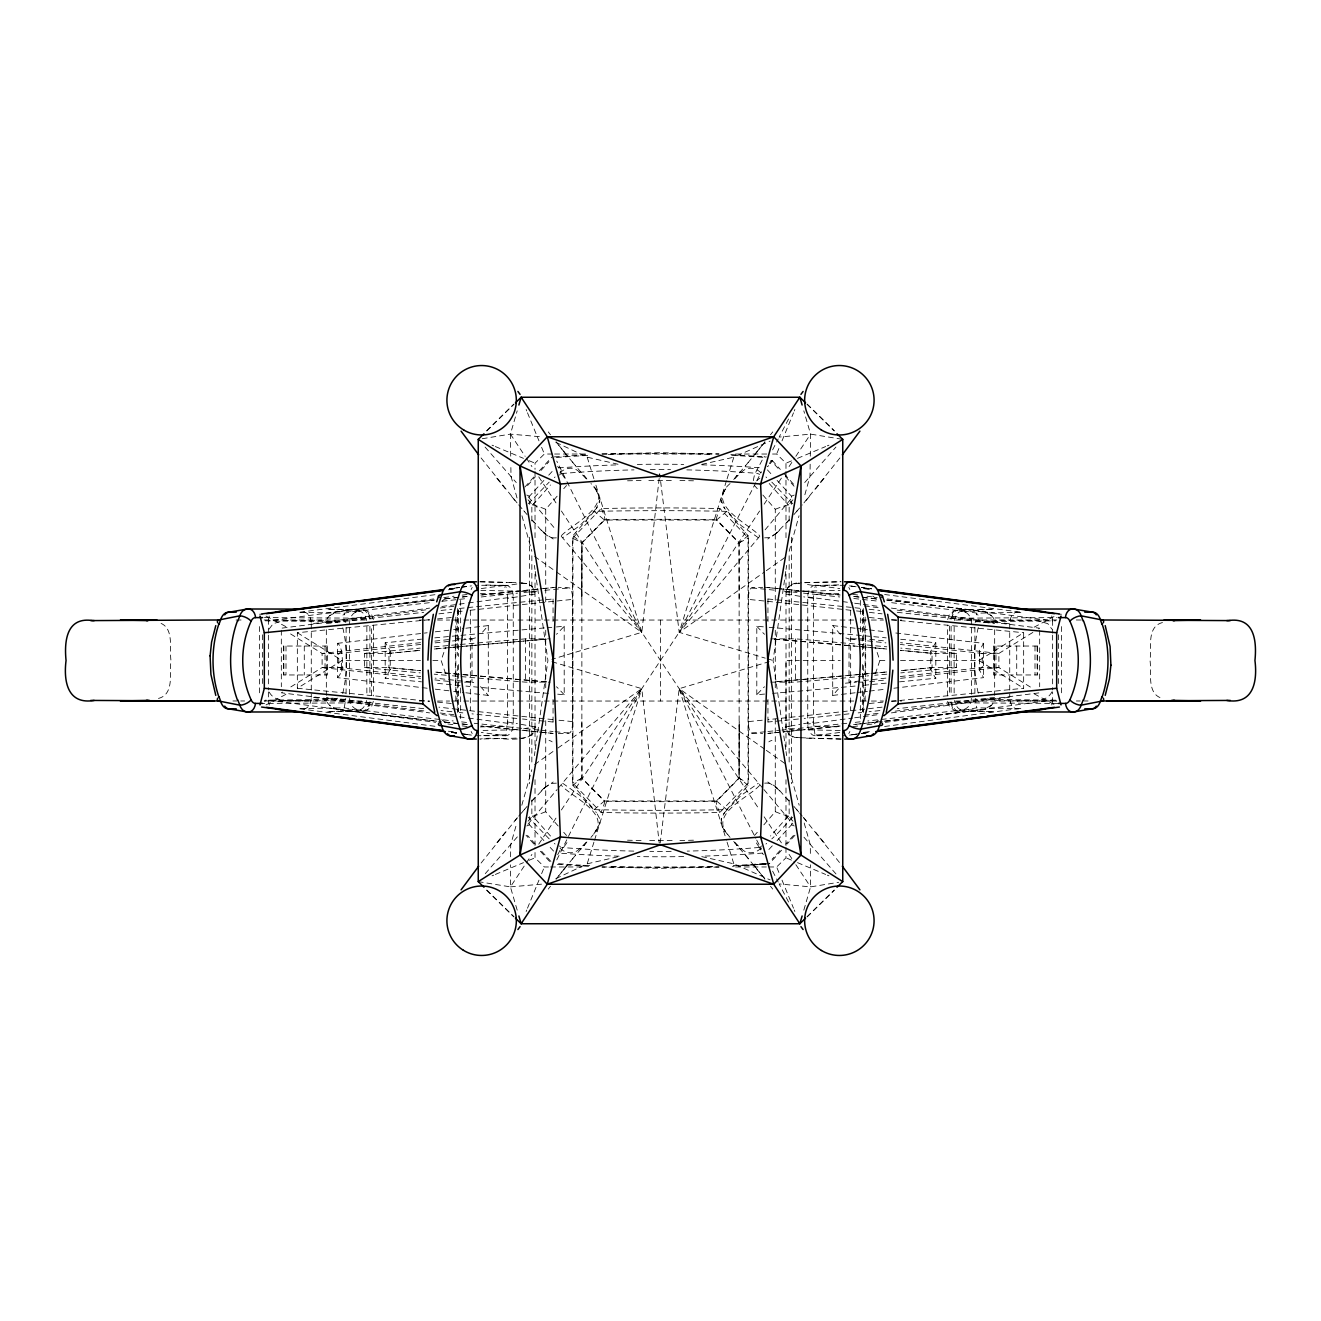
<?xml version="1.0" encoding="UTF-8"?>
<svg xmlns="http://www.w3.org/2000/svg" width="1321" height="1321" viewBox="0 0 1321 1321"><rect width="100%" height="100%" fill="white"/><g stroke="black" fill="none" stroke-linecap="round" stroke-linejoin="round"><path stroke-width="0.75" stroke-dasharray="5 3.75" d="M346.102 693.822L346.102 627.178M371.432 694.978L371.432 626.022M373.447 625.097L373.447 695.903M553.053 699.47L553.053 722.026A11.757 3.6 -90 0 0 553.169 724.899M553.053 621.53L553.053 598.974A11.757 3.583 90 0 1 553.169 596.101M785.978 847.537L785.978 857.808L776.649 866.972L768.426 866.972M785.978 845.473L785.995 779.704M785.995 746.827L785.995 660.5L799.337 660.5M947.553 695.903L947.553 625.097M949.568 626.022L949.568 694.978M974.898 627.178L974.898 693.822M390.24 651.649L390.24 669.4L388.952 667.633L388.952 653.367L390.19 651.055L386.062 643.789A21.301 8.141 37.6 0 0 385.204 642.782L393.873 641.89A492.238 19.155 -4.3 0 1 421.531 639.149M899.469 681.851A492.238 19.155 -4.3 0 0 927.127 679.11L935.813 678.218A21.301 8.124 37.6 0 1 934.954 677.211L930.76 669.351L930.81 651.055L934.938 643.789A21.301 8.141 -37.6 0 1 935.796 642.782L927.127 641.89A492.238 19.155 4.3 0 0 899.469 639.149M427.145 688.224L337.466 677.656L337.466 643.344C346.234 647.554 340.323 691.312 341.495 660.5M893.855 688.224L983.534 677.656L979.472 669.978L979.522 650.378L983.534 643.344L893.855 632.776M517.188 910.152L510.418 886.886L510.567 864.826M510.616 856.801L510.699 844.763L516.808 823.033M814.892 734.179L813.934 726.154L840.684 726.946M979.472 669.978L981.668 667.6L998.891 667.567L1032.873 688.588M810.169 464.199L810.004 476.237L803.977 497.967M810.285 456.174L810.582 434.114L803.812 410.848M930.76 669.351L932.048 667.633L932.048 653.367L930.76 651.715M341.528 651.022L339.332 653.4L322.109 653.433L288.127 632.412M344.368 707.329L345.64 699.222L265.191 700.196M976.632 613.704L976.566 614.694M390.24 669.351L386.062 677.211A21.301 8.124 -37.6 0 1 385.171 678.218L393.873 679.11A492.238 19.155 4.3 0 0 421.531 681.851M799.948 596.283L786.028 594.054A13.16 8.52 -90 0 1 786.16 592.254C786.606 584.807 795.176 582.247 801.5 582.908M458.222 711.639L455.332 682.148L455.332 638.852L458.222 609.361M862.778 711.639L865.668 682.148L865.668 638.852L862.778 609.361M660.186 843.128L679.209 688.67L769.152 661.672M597.34 507.165L596.283 508.618L600.064 499.52L596.332 490.339M723.66 813.835L724.717 812.382L721.497 818.227L721.117 823.412L723.396 828.828L730.051 837.415M534.378 755.612L534.955 751.566M535.253 749.535L547.934 660.5L535.253 571.465M785.747 749.535L773.066 660.5L785.747 571.465M786.045 569.434L786.622 565.388M373.315 701.368L371.581 706.504L366.28 710.748L326.848 711.788L362.449 711.144A8.553 6.225 -90 0 0 369.682 702.772A2.807 1.816 90 0 0 370.953 701.831M947.685 619.632L949.419 614.496L954.72 610.252L994.003 609.212L979.819 609.46M599.503 502.773L599.866 500.841M721.497 818.227L721.134 820.159M975.179 622.488A11.278 7.348 90 0 1 975.344 621.762L975.393 621.663M789.165 551.319L799.04 515.751M521.812 805.249L531.835 769.681M510.715 456.174L510.418 434.114L517.188 410.848M803.812 910.152L810.582 886.886L810.434 864.826M555.91 878.63L587.185 863.818L593.922 842.171M594.549 840.206L641.791 688.67L759.608 511.012M726.451 480.794L679.209 632.33L765.239 658.155M727.078 478.829L733.816 457.182L770.093 441.098M445.606 673.71L441.131 660.5L445.606 647.29M875.394 673.71L879.869 660.5L875.394 647.29M526.138 911.507L526.749 910.037M527.492 908.204L538.985 880.116M541.61 873.693L544.004 867.847M776.996 453.153L779.39 447.307M782.015 440.884L793.508 412.796M794.251 410.963L794.862 409.493M269.071 629.126L273.216 623.628L283.652 620.688L322.241 620.226L337.73 622.703M1051.945 691.841C1045.687 704.341 1028.58 699.552 1017.269 700.956M342.684 693.442C347.869 672.323 347.885 648.578 342.717 627.458M978.283 627.458C973.115 648.578 973.131 672.323 978.316 693.442M556.768 859.921L641.791 688.67L551.848 661.672M755.794 482.71L679.209 632.33L659.691 473.793L641.791 632.33L551.848 659.328M756.735 480.877L761.408 471.762M772.62 449.867L778.218 438.902M788.571 418.988L779.159 437.086L810.582 434.114L842.748 439.381M557.677 854.72L561.293 847.9L559.477 845.919M767.914 466.511L768.442 465.52M769.483 463.555L771.051 460.6L780.001 470.474M519.417 737.911C530.926 740.916 546.382 722.141 521.349 729.489M528.301 503.714L549.189 482.115M533.37 732.973C520.094 744.549 496.845 735.747 480.299 739.083M792.699 817.286L777.111 833.947M730.051 483.585C705.431 504.457 747.587 523.066 759.525 535.55M725.13 489.612L724.04 491.263L725.658 488.935A125.644 85.469 49.7 0 1 727.343 486.805M595.87 831.388C607.412 811.342 571.993 797.29 561.475 785.45M478.252 881.619L510.418 886.886L525.147 864.677M526.27 862.96L531.934 854.423M538.737 844.169L556.851 816.824M561.392 809.988L641.791 688.67L659.229 843.128M764.149 504.176L782.263 476.831M789.066 466.577L794.73 458.04M795.853 456.323L810.582 434.114M465.867 628.218L488.291 625.576L480.547 634.394M855.133 692.782L832.709 695.424L840.453 686.606M724.469 490.553L720.936 499.52L724.717 508.618L723.66 507.165M595.738 831.503L596.96 829.737L595.342 832.065A125.644 85.469 49.7 0 1 593.657 834.195L590.949 837.415M596.398 508.453L580.051 525.444L562.663 537.746M724.602 812.547L740.949 795.556L758.337 783.254M481.092 863.042L517.452 817.616M839.908 457.958L803.548 503.384M770.523 434.741L772.719 431.917M548.281 889.083L550.477 886.259M757.66 450.989L754.489 455.002L764.958 441.841L745.44 465.933M563.34 870.011L566.511 865.998L556.042 879.159L575.56 855.067M505.547 831.9L496.746 842.864M815.453 489.1L824.254 478.136M787.514 588.126L792.369 584.097L803.234 582.759M593.674 834.212L599.883 823.412L599.503 818.227L596.283 812.382L597.34 813.835M528.053 821.2L531.851 816.593L531.851 798.099M792.947 499.8L789.149 504.407L789.149 522.901M806.091 500.428L809.278 496.58M759.806 536.144L679.209 632.33L764.611 571.877M765.09 529.837L792.831 496.729M804.72 482.545L835.929 447.059M517.32 836.887L485.022 873.941M527.905 824.271L557.049 789.578M558.37 788.01L641.791 688.67L556.389 749.123M531.785 801.187L545.54 786.903L543.08 789.116M789.215 519.814L775.46 534.097L778.399 531.422M733.733 479.54L748.71 461.921M572.29 859.079L587.267 841.46M734.872 478.202L737.135 475.543L734.608 478.417M586.128 842.798L583.865 845.457L586.392 842.583M518.724 816.13L527.096 806.388M514.909 820.572L517.337 817.732M522.224 812.052L524.652 809.212M796.348 511.788L802.276 504.87M337.549 677.557C340.768 674.932 343.642 666.791 338.754 667.567L322.109 667.567L288.127 688.588M793.904 514.612L797.19 510.798M545.722 601.897L545.722 509.262L558.172 494.995M775.278 719.103L775.278 811.738L762.828 826.005M594.169 511.359L572.951 535.649L572.951 785.351L594.169 809.641A545.177 92.833 0 0 0 726.831 809.641L748.049 785.351L748.049 535.649L726.831 511.359A545.177 92.833 0 0 0 594.169 511.359L604.258 519.863L581.653 542.914L572.951 535.649M532.71 504.903L550.494 484.989M563.737 488.687L566.527 485.517M757.263 832.313L754.473 835.483M788.29 816.097L770.506 836.011M524.899 487.036L533.816 477.03M527.508 485.583L535.253 476.881M531.967 800.906L534.411 798.181M786.589 522.819L789.033 520.094M793.492 835.417L785.747 844.119M794.978 835.219L787.184 843.97M556.438 626.93L564.199 626.27L559.014 631.801A14.234 2.229 -47.1 0 1 556.455 634.278M764.562 694.07L756.801 694.73L762.085 689.083A14.234 2.213 -46.9 0 1 764.529 686.771M539.43 470.788L551.864 457.066M541.098 470.375L548.942 461.706M779.902 850.625L772.058 859.294M781.57 850.212L769.136 863.934M559.477 475.081L561.293 473.1L557.677 466.28M761.523 845.919L759.707 847.9L763.323 854.72M543.889 480.415L529.506 496.201L529.506 504.407M777.111 840.585L791.494 824.799L791.494 816.593M548.727 475.164L553.565 469.913M772.273 845.836L767.435 851.087M572.538 538.192L601.105 508.552A481.95 83.95 0 0 1 719.895 508.552L748.462 538.192L748.462 782.808L719.895 812.448A481.95 83.95 0 0 1 601.105 812.448L572.538 782.808L572.538 538.192L581.801 542.667M734.625 478.681L739.793 473.744A135.138 91.132 54.3 0 1 741.329 472.423C746.745 466.131 755.777 467.403 761.193 472.984M586.375 842.319L581.207 847.256A135.138 91.132 54.3 0 1 579.671 848.577C574.255 854.869 565.223 853.597 559.807 848.016M433.486 600.163A546.333 25.215 -5.1 0 0 340.091 611.111C333.685 609.889 318.295 623.71 332.165 622.62M885.582 721.051A546.333 25.215 -5.1 0 0 980.909 709.889C987.084 711.441 1002.87 696.828 988.835 698.38M779.786 530.051L777.21 532.545M541.214 790.949L542.105 790.057M486.64 430.762L513.803 404.094M486.838 430.96L513.985 404.276M807.015 916.724L834.162 890.04M807.197 916.906L834.36 890.238M542.138 790.024L543.79 788.455M776.979 532.776L767.798 539.001M544.021 788.224L553.202 781.999M774.089 836.771L771.811 838.885M776.5 533.205L770.325 537.531L764.628 537.845M544.5 787.795L550.675 783.469L556.372 783.155M726.831 511.359L716.742 519.863L739.347 542.914L748.049 535.649M594.169 809.641L604.258 801.137L581.653 778.086L572.951 785.351M329.623 615.619L337.829 611.425L358.866 611.111A506.125 23.365 -5.1 0 1 431.703 602.442M991.377 705.381L983.171 709.575M441.808 601.336L448.149 596.068M874.436 723.611L879.192 719.664M559.807 472.984C565.223 467.403 574.255 466.115 579.655 472.423A135.138 91.132 -54.3 0 1 581.223 473.744L586.375 478.681M739.199 542.667L748.462 538.192M581.768 778.366L572.538 782.808M761.193 848.016C755.777 853.597 746.745 854.885 741.345 848.577A135.138 91.132 -54.3 0 1 739.777 847.256L734.625 842.319M766.296 570.689L786.391 556.455M534.609 764.545L554.704 750.311M429.424 619.714L297.341 632.726L297.341 688.274L342.073 660.5L420.491 660.5M900.509 660.5L978.927 660.5L1023.659 632.726L1023.659 688.274L891.576 701.286M282.463 692.088L281.323 692.798L425.973 711.177M1032.873 632.412L998.891 653.433L982.246 653.433C977.59 654.11 980.232 643.921 979.505 660.616M1038.537 628.912L1039.677 628.202L895.027 609.823M561.475 535.55C573.413 523.066 615.569 504.457 590.949 483.585M759.525 785.45C749.106 797.29 712.382 811.986 725.658 832.065A125.644 85.469 -49.7 0 0 727.343 834.195M266 704.935L286.888 693.822M1034.112 627.178L1055 616.065M475.494 637.845L472.059 638.852L471.977 682.148L475.61 683.205M845.39 683.205L856.421 682.148M786.854 462.829L791.906 460.699M797.521 458.354L825.658 446.548M827.342 445.838L828.944 445.177M492.056 875.823L493.658 875.163M495.342 874.452L523.479 862.646M529.094 860.301L534.146 858.171M158.487 698.429C174.702 694.268 169.22 672.472 170.97 660.483C169.22 648.495 174.752 626.699 158.537 622.538M1162.463 622.538C1146.248 626.699 1151.78 648.495 1150.03 660.483C1151.78 672.472 1146.298 694.268 1162.513 698.429M337.697 698.198L330.531 700.064L319.5 700.79L264.183 700.972L365.339 701.038M983.27 622.703L998.759 620.226L1037.348 620.688L1047.784 623.628L1051.929 629.126M556.372 537.845C545.177 539.15 539.018 526.253 531.785 519.814M764.628 783.155C775.823 781.85 781.982 794.747 789.215 801.187M587.185 863.818L618.525 856.635M701.765 464.365L733.816 457.182M790.107 726.137L799.948 724.321M803.63 723.677L813.439 721.976L813.439 598.347A11.79 7.695 90 0 1 813.835 594.417L840.602 593.525M482.281 438.721L510.418 434.114L542.848 436.954M788.571 902.012L779.159 883.914L810.582 886.886L838.719 882.279M521.052 596.283L534.972 594.054A13.16 8.52 90 0 0 534.84 592.254L532.115 586.392L533.486 588.126M516.891 583.998L506.257 585.649L482.347 584.873M521.778 583.238L527.426 583.651L532.016 586.293L526.666 583.453L517.766 582.759M517.37 596.861L507.561 598.347L507.561 721.976A11.839 7.645 -89.9 0 1 507.066 726.005M861.259 733.452L869.383 732.313M849.535 735.12L859.575 733.7M861.589 733.419L869.631 732.296M459.411 587.465L449.355 588.819L459.642 587.465M461.409 587.201L471.465 585.864M461.69 587.185L469.847 586.111M299.801 612.168L436.392 594.516M481.273 588.555L505.745 585.286L475.973 585.286M268.361 633.106L268.361 620.92L433.618 598.941M443.806 597.571L454.011 596.217M462.168 595.127L468.295 594.318M303.78 612.118A11.625 7.546 90 0 1 311.261 623.842L429.606 608.106M441.858 606.471L466.33 603.218M468.377 602.937L513.258 596.96L513.258 724.04A11.625 7.546 -90 0 1 505.745 735.747M815.255 585.253A11.625 7.546 -90 0 0 807.758 596.96L807.742 724.04L852.623 718.063M854.67 717.782L879.142 714.529M891.394 712.894L1009.723 697.158A11.625 7.546 -90 0 0 1017.22 708.882L1021.199 708.832M852.706 726.682L858.832 725.873M866.989 724.783L873.098 723.958M885.351 722.339L1052.639 700.08L1052.639 691.956M839.727 732.445L815.255 735.714L845.027 735.714M884.608 726.484L1017.22 708.832M861.275 733.551L869.515 732.445M449.47 589.249L457.644 588.175M448.38 589.793L456.554 588.72M864.446 732.28L872.62 731.207M863.356 732.825L869.482 732.016M425.973 609.823L281.323 628.202L282.463 628.912M440.24 608.007L456.538 605.926M864.462 715.074L880.76 712.993M895.027 711.177L1039.677 692.798L1038.537 692.088M344.764 610.533L434.725 600.015M337.466 643.344L427.145 632.776M435.303 631.818L451.6 629.902M453.648 629.655L463.836 628.466M857.164 692.534L867.352 691.345M869.4 691.098L885.697 689.182M884.277 721.2L980.925 709.889L962.134 709.889L926.285 714.248A509.691 23.53 -5.1 0 1 867.765 720.969M444.83 598.908L467.386 596.448M882.263 721.431L853.614 724.552M420.491 642.667L322.109 653.433L322.109 667.567L420.491 678.334M434.84 641.098L451.237 639.298M420.739 644.45L338.754 653.433L338.754 667.567L420.739 676.55M435.088 642.881L471.977 638.852L464.579 638.852M885.912 678.119L849.023 682.148L849.023 638.852L845.506 637.845M900.262 676.55L982.246 667.567L982.246 653.433L900.262 644.45M869.763 681.702L886.16 679.902M900.509 678.334L998.891 667.567L998.891 653.433L900.509 642.667M481.95 594.896L520.854 590.834M839.05 726.104L803.895 729.786M522.72 590.652L541.544 588.737M802.012 729.968L783.221 731.884M767.914 731.487L779.935 730.282M543.443 588.555L556.719 587.218M437.548 618.905L451.782 617.501M388.655 653.416L420.623 650.312A503.714 19.155 -4.2 0 0 388.424 653.433L364.398 653.433L364.398 667.567A556.917 21.186 4.2 0 0 420.21 672.884M932.345 667.584L900.377 670.688A503.714 19.155 -4.2 0 0 932.576 667.567L956.602 667.567L956.602 653.433A556.917 21.186 4.2 0 0 900.79 648.116M869.218 703.499L883.452 702.095M762.234 720.209A494.087 23.349 -5.3 0 1 748.33 721.613A11.559 3.534 90 0 0 751.814 733.138L765.899 731.702M768.079 733.403L779.456 732.263M434.279 649.024L446.102 647.917M886.721 671.976L862.828 674.172M450.131 647.554L462.201 646.464M860.813 674.354L774.684 681.834M466.214 646.085L546.316 639.166M510.418 886.886L542.848 884.046M786.111 592.237L799.651 591.362M554.341 456.884L588.572 454.655M766.312 864.033L741.675 865.767L769.268 863.653L732.428 866.345M850.889 610.285A494.087 23.349 5.3 0 0 748.33 599.387A11.559 3.534 -90 0 1 751.814 587.862L762.729 587.317M558.271 733.683L569.186 733.089A11.559 3.534 -90 0 0 572.654 721.613L572.654 599.387A11.559 3.534 90 0 0 569.186 587.862L558.271 587.317M602.112 453.978L660.5 452.69L718.855 453.978M718.888 867.022L660.5 868.31L602.112 867.022M804.704 582.743L811.21 582.462M516.197 738.076L509.691 738.356M506.141 734.806L482.165 735.582M803.151 591.197L840.123 590.371M804.968 582.66L840.684 581.768M514.298 729.803L480.827 730.48M814.479 582.346L841.147 581.801M506.422 738.472L479.705 739.017M975.36 621.778L1055.809 620.804M480.316 726.946L507.099 726.038L506.108 734.245M838.653 584.873L814.743 585.649L804.109 583.998M972.702 609.575L958.551 609.856A8.553 6.225 -90 0 0 951.318 618.228A2.807 1.816 90 0 0 950.047 619.169M951.368 618.228L1056.552 617.584M369.632 702.772L262.648 703.416M1020.852 612.399L976.615 613.159L958.551 609.856A11.328 6.572 -82.8 0 0 951.434 619.07M300.148 708.601L344.385 707.841L362.449 711.144A11.328 6.572 -82.8 0 0 369.566 701.93M552.574 454.028L544.351 454.028L535.022 463.192L535.022 469.351M554.622 454.028L585.467 454.028M601.914 454.028L719.086 454.028M735.533 454.028L770.49 454.028M772.537 454.028L776.649 454.028L785.978 463.192L785.978 469.351M845.027 585.286L815.255 585.286L839.727 588.555M884.608 594.516L1021.199 612.168M259.51 614.215L262.516 614.215M1058.484 614.215L1061.49 614.215M264.448 617.584L369.632 618.228A2.807 1.816 -90 0 1 370.953 619.169M236.063 620.028L244.682 619.978M264.217 619.978L365.372 620.044M419.401 620.044L429.474 620.044M437.548 620.044L449.635 620.044M451.65 620.044L459.708 620.044M463.737 620.044L515.983 620.044M517.964 620.044L803.036 620.044M805.017 620.044L857.263 620.044M861.292 620.044L869.35 620.044M871.365 620.044L883.452 620.044M891.526 620.044L901.599 620.044M955.628 620.044L1056.783 619.978M1076.318 619.978L1084.937 620.028M988.835 622.62C1002.804 624.04 987.249 609.724 980.925 611.111A546.333 25.215 5.1 0 0 887.514 600.163M455.332 638.852L462.73 638.852M434.18 646.828A556.917 21.186 -4.2 0 1 525.609 638.852L550.064 638.852M770.936 638.852L795.391 638.852A556.917 21.186 4.2 0 1 886.82 646.828M856.421 638.852L848.941 638.852L885.912 642.881M858.27 638.852L865.668 638.852M956.602 653.433L932.593 653.433A503.714 19.155 4.2 0 0 900.41 650.312L932.345 653.416M432.875 660.5L441.131 660.5M803.168 660.5L840.272 660.5M879.869 660.5L888.125 660.5M364.398 667.567L388.407 667.567A503.714 19.155 4.2 0 0 420.59 670.688L388.655 667.584M455.332 682.148L462.73 682.148M464.579 682.148L472.142 682.148L435.088 678.119M452.393 675.807A556.917 21.186 4.2 0 0 525.609 682.148L550.064 682.148M770.936 682.148L795.391 682.148A556.917 21.186 -4.2 0 0 868.607 675.807M858.27 682.148L865.668 682.148M332.165 698.38C318.229 696.943 333.718 711.243 340.075 709.889A546.333 25.215 5.1 0 0 435.418 721.051M232.942 700.972L236.822 700.972M240.736 700.972L244.633 700.972M419.384 701.038L429.457 701.038M437.515 701.038L449.619 701.038M451.633 701.038L459.691 701.038M463.721 701.038L515.966 701.038M517.964 701.038L803.036 701.038M805.034 701.038L857.279 701.038M861.309 701.038L869.367 701.038M871.381 701.038L883.485 701.038M891.543 701.038L901.616 701.038M955.661 701.038L1056.783 701.022L998.792 700.691L983.303 698.198M1076.367 700.972L1080.264 700.972M1084.178 700.972L1088.058 700.972M1058.352 703.416L951.368 702.772A2.807 1.816 -90 0 1 950.047 701.831M299.801 708.832L436.392 726.484M475.973 735.714L505.745 735.714L481.273 732.445M548.463 866.972L544.351 866.972L535.022 857.808L535.022 847.537M550.51 866.972L585.467 866.972M601.914 866.972L719.086 866.972M735.533 866.972L766.378 866.972M306.208 700.956C294.154 699.387 275.99 704.886 269.055 691.841M265.191 620.804L345.64 621.778A11.278 7.348 -90 0 1 345.821 622.488M1055.809 700.196L975.36 699.222L976.632 707.329M480.316 581.768L516.032 582.66M480.877 590.371L517.849 591.197M840.173 730.48L806.702 729.803M840.701 739.083L794.928 737.531L788.852 734.476L786.111 728.598L799.651 729.489M300.148 612.399L344.385 613.159L362.449 609.856A8.553 6.225 90 0 1 369.682 618.228M1020.852 708.601L976.615 707.841L958.551 711.144A8.553 6.225 90 0 1 951.318 702.772M479.853 581.801L506.521 582.346M841.295 739.017L814.578 738.472M480.398 593.525L507.132 594.433A11.79 7.695 -90 0 1 507.594 598.347M838.835 735.582L814.859 734.806M811.309 738.356L804.803 738.076M509.79 582.462L516.296 582.743M730.86 454.556L766.362 456.95M588.572 866.345L553.994 864.116M519.5 582.908L522.703 583.089M521.349 591.362L534.889 592.237M751.814 733.089L762.729 733.683M801.583 737.911L792.484 736.837L787.63 732.973M756.801 694.73L756.801 626.27L764.562 626.93M774.684 639.166L854.786 646.085M546.316 681.834L460.187 674.354M564.199 626.27L564.199 694.73L556.438 694.07M858.799 646.464L870.869 647.554M458.172 674.172L434.279 671.976M874.898 647.917L886.721 649.024M869.218 617.501L883.452 618.905M891.576 619.714L1023.659 632.726M297.341 688.274L429.424 701.286M437.548 702.095L451.782 703.499M555.101 731.702L569.186 733.089M764.281 587.218L777.557 588.555M541.065 730.282L553.086 731.487M541.544 732.263L552.921 733.403M779.456 588.737L798.28 590.652M800.146 590.834L839.05 594.896M537.779 731.884L518.988 729.968M517.105 729.786L481.95 726.104M853.614 596.448L876.17 598.908M467.386 724.552L438.737 721.431M869.763 639.298L886.16 641.098M434.84 679.902L451.237 681.702M886.275 600.015L976.236 610.533M436.723 721.2L340.075 709.889L358.866 709.889L394.715 714.248A509.691 23.53 5.1 0 0 453.235 720.969M832.709 695.424L832.709 625.576L855.133 628.218M857.164 628.466L867.352 629.655M869.4 629.902L885.697 631.818M435.303 689.182L451.6 691.098M453.648 691.345L463.836 692.534M465.867 692.782L488.291 695.424L488.291 625.576M864.462 605.926L880.76 608.007M440.24 712.993L456.538 715.074M863.356 588.175L871.53 589.249M864.446 588.72L872.62 589.793M448.38 731.207L456.554 732.28M451.518 732.016L457.644 732.825M849.535 585.864L859.591 587.201M861.589 587.465L871.645 588.819L861.358 587.465M851.153 586.111L859.311 587.185M852.706 594.318L858.832 595.127M866.989 596.217L877.194 597.571M887.382 598.941L1052.639 620.92L1052.639 633.106M807.742 596.96L852.623 602.937M854.67 603.218L879.142 606.471M891.394 608.106L1009.723 623.842A11.625 7.546 -90 0 1 1017.22 612.118M303.78 708.882A11.625 7.546 90 0 0 311.261 697.158L429.606 712.894M441.858 714.529L466.33 717.782M468.377 718.063L513.258 724.04M268.361 691.956L268.361 700.08L435.649 722.339M447.902 723.958L454.011 724.783M462.168 725.873L468.295 726.682M451.485 732.445L459.725 733.551M451.617 732.313L459.741 733.452M451.369 732.296L459.411 733.419M461.425 733.7L471.465 735.12M813.439 598.347L803.63 596.861M798.297 583.089L799.222 583.238M507.561 721.976L517.37 723.677M521.052 724.321L530.893 726.137M701.765 856.635L733.816 863.818L770.093 879.902M555.91 442.37L587.185 457.182L618.525 464.365M337.829 709.575L329.623 705.381M767.187 658.733L773.066 660.5M553.202 539.001L544.5 533.205M767.798 781.999L776.5 787.795M492.056 445.177L493.658 445.838M495.342 446.548L523.479 458.354M529.094 460.699L534.146 462.829M786.854 858.171L791.906 860.301M797.521 862.646L825.658 874.452M827.342 875.163L828.944 875.823M743.079 780.414L739.232 778.366M758.337 537.746L740.949 525.444L724.602 508.453M562.663 783.254L580.051 795.556L596.398 812.547M1034.112 693.822L1055 704.935M266 616.065L286.888 627.178M978.927 660.5L1023.659 688.274M297.341 632.726L342.073 660.5M534.609 556.455L554.704 570.689M556.389 571.877L641.791 632.33L594.549 480.794M764.611 749.123L679.209 688.67L726.451 840.206M766.296 750.311L786.391 764.545M872.851 596.068L879.192 601.336M441.808 719.664L446.564 723.611M748.049 785.351L739.347 778.086L716.742 801.137L726.831 809.641M991.377 615.619L983.171 611.425L962.134 611.111A506.125 23.365 5.1 0 0 889.297 602.442M840.453 634.394L832.709 625.576M480.547 686.606L488.291 695.424M544.021 532.776L545.54 534.097L543.08 531.884M776.979 788.224L775.46 786.903L777.92 789.116M771.811 482.115L792.699 503.714M549.189 838.885L528.301 817.286M543.79 532.545L541.214 530.051M777.21 788.455L779.786 790.949M807.197 404.094L834.36 430.762M807.015 404.276L834.162 430.96M486.838 890.04L513.985 916.724M486.64 890.238L513.803 916.906M767.435 469.913L772.273 475.164M553.565 851.087L548.727 845.836M777.111 480.415L791.494 496.201L791.494 504.407M543.889 840.585L529.506 824.799L529.506 816.593M549.586 861.441L539.43 850.212M772.191 460.418L780.348 469.434M550.907 861.457L541.098 850.625M769.185 483.519L788.29 504.903M550.494 836.011L532.71 816.097M784.41 473.942L795.176 486.012M785.301 476.386L794.07 486.227M756.801 626.27L762.085 631.917A14.234 2.229 47.1 0 0 764.545 634.278M564.199 694.73L558.915 689.083A14.234 2.213 46.9 0 0 556.471 686.771M535.253 844.119L527.508 835.417M533.816 843.97L526.022 835.219M786.589 798.181L789.033 800.906M531.967 520.094L534.411 522.819M754.473 485.534L757.28 488.687M485.071 447.059L516.28 482.545M566.527 835.483L563.737 832.313M583.865 475.543L586.392 478.417M734.608 842.583L737.135 845.457L734.872 842.798M762.861 495.028L775.278 509.262L775.278 601.897M835.978 873.941L803.68 836.887M558.172 826.005L545.722 811.738L545.722 719.103M793.904 806.388L802.276 816.13M523.81 510.798L527.096 514.612M803.548 817.616L839.908 863.042M796.348 809.212L798.776 812.052M803.663 817.732L806.091 820.572M481.092 457.958L517.452 503.384M518.724 504.87L524.652 511.788M572.29 461.921L587.267 479.54M733.733 841.46L748.71 859.079M762.63 788.01L679.209 688.67L755.794 838.29M763.951 789.578L793.095 824.271M528.169 496.729L555.91 529.837M561.194 536.144L641.791 632.33L556.768 461.079M511.722 496.58L514.909 500.428M528.053 499.8L531.851 504.407L531.851 522.901M792.947 821.2L789.149 816.593L789.149 798.099M563.34 450.989L566.511 455.002L556.042 441.841L575.56 465.933M745.44 855.067L764.909 879.109L754.489 865.998L757.66 870.011M824.254 842.864L815.453 831.9M496.746 478.136L505.547 489.1M548.281 431.917L550.477 434.741M770.523 886.259L772.719 889.083M596.134 490.058L595.342 488.935A125.644 85.469 -49.7 0 0 593.657 486.805M595.738 489.497L596.96 491.263L595.87 489.612M725.262 831.503L724.04 829.737L725.13 831.388M510.418 434.114L525.147 456.323M526.27 458.04L531.934 466.577M538.737 476.831L556.851 504.176M561.392 511.012L759.608 809.988M764.149 816.824L782.263 844.169M789.066 854.423L794.73 862.96M795.853 864.677L810.582 886.886M756.735 840.123L761.408 849.238M772.62 871.133L778.218 882.098M776.996 867.847L779.39 873.693M782.015 880.116L793.508 908.204M794.251 910.037L794.862 911.507M526.138 409.493L526.749 410.963M527.492 412.796L538.985 440.884M541.61 447.307L544.004 453.153M727.078 842.171L733.816 863.818M587.185 457.182L593.922 478.829M789.165 769.681L799.188 805.249M804.192 823.033L810.301 844.763L810.384 856.801M517.023 497.967L510.996 476.237L510.831 464.199M521.96 515.751L531.835 551.319M721.134 500.841L721.497 502.773M947.685 701.368L949.419 706.504L954.72 710.748L994.152 711.788L958.551 711.144A11.328 6.572 82.8 0 1 951.434 701.93M373.315 619.632L371.581 614.496L366.28 610.252L326.997 609.212L362.449 609.856A11.328 6.572 82.8 0 1 369.566 619.07M786.045 751.566L786.622 755.612M534.378 565.388L534.955 569.434M344.434 614.694L344.368 613.737M739.133 599.354L738.967 542.931L716.411 520.028L604.589 520.028L582.033 542.931L581.801 599.354L581.867 542.997L581.867 778.003M581.867 721.646L582.033 778.069L604.589 800.972L716.411 800.972L738.967 778.069L739.199 721.646L739.133 778.003L739.133 542.997M1061.49 626.567L1061.49 694.433M1058.484 634.79L1058.484 686.21M1052.639 635.137L1052.639 689.925M1039.677 630.233L1039.677 686.738M1037.117 646.035L1037.117 674.965M1035.004 646.035L1035.004 674.965M1016.724 646.035L1016.724 674.965M1009.723 623.842L1009.723 697.158M995.968 646.035L995.968 674.965M994.663 629.737L994.663 695.358M994.465 646.035L994.465 674.965M983.534 643.344L983.534 677.656M971.381 694.285L971.381 622.62A11.575 10.287 -90 0 0 962.134 611.111A11.575 6.919 -82.9 0 0 954.439 620.507M954.142 626.715L954.142 694.285M951.103 626.171L951.103 694.829M935.813 642.782L935.813 678.218M865.156 617.105L865.156 703.895M863.356 608.552L863.356 655.414M863.356 665.586L863.356 712.448M862.415 609.741L862.415 656.438M862.415 664.562L862.415 711.259M860.351 600.411L860.351 633.007M860.351 687.993L860.351 718.558M850.658 610.401L850.658 710.599M795.391 638.852L795.391 682.148M791.494 537.267L791.494 783.733M789.149 555.761L789.149 765.239M785.978 471.415L785.995 541.296M785.995 574.173L786.028 726.913A13.21 8.653 -90 0 0 786.045 728.614M775.278 630.249L775.278 690.751M767.947 621.53L767.947 598.974A11.757 3.583 -90 0 0 767.831 596.101M767.947 699.47L767.947 722.026A11.757 3.6 90 0 1 767.831 724.899M660.5 620.094L660.5 701.005M545.722 630.249L545.722 690.751M535.022 471.415L535.022 541.296M535.022 574.173L535.022 746.827M535.022 779.704L535.022 845.473M531.851 555.761L531.851 765.239M529.506 537.267L529.506 783.733M525.609 638.852L525.609 682.148M470.342 610.401L470.342 710.599M460.649 600.411L460.649 633.007M460.649 687.993L460.649 718.558M458.585 609.741L458.585 656.438M458.585 664.562L458.585 711.259M457.644 608.552L457.644 655.414M457.644 665.586L457.644 712.448M455.844 617.105L455.844 703.895M385.187 642.782L385.187 678.218M369.897 626.171L369.897 694.829M366.858 626.715L366.858 694.285M349.619 694.285L349.619 622.62A11.575 10.287 90 0 1 358.866 611.111A11.575 6.919 82.9 0 1 366.561 620.507M326.337 629.737L326.337 695.358M325.032 646.035L325.032 674.965M311.277 623.842L311.277 697.158M304.276 646.035L304.276 674.965M285.997 646.035L285.997 674.965M283.883 646.035L283.883 674.965M281.323 630.233L281.323 686.738M268.361 635.137L268.361 689.925M262.516 634.79L262.516 686.21M259.51 626.567L259.51 694.433M556.471 457.495A504.358 186.509 0 0 1 589.744 455.332M608.205 454.49A504.358 186.509 0 0 1 712.333 454.474M731.652 455.349A504.358 186.509 0 0 1 763.604 457.413A11.575 10.551 27.9 0 1 764.611 457.545M764.529 863.505A504.341 186.509 0 0 1 731.256 865.668M712.795 866.51A504.341 186.509 0 0 1 608.205 866.51M589.744 865.668A504.341 186.509 0 0 1 556.471 863.505M775.344 509.262A12.252 1.057 -20.7 0 1 788.422 504.837M561.607 473.529A465.454 172.126 0 0 1 634.014 469.88M650.262 469.649A465.454 172.126 0 0 1 670.573 469.649M686.821 469.88A465.454 172.126 0 0 1 755.249 473.215A11.575 10.551 27.9 0 1 759.707 474.371M753.399 480.613A11.575 2.18 -85.6 0 1 755.249 473.199L763.604 457.429A11.575 2.196 -85.6 0 1 765.14 457.281M771.051 460.6A11.575 1.503 -42.3 0 1 767.484 466.544M794.218 495.061A12.021 1.024 -20.6 0 1 791.428 496.201M558.436 467.931A516.544 187.549 0 0 1 619.12 464.827M637.3 464.414A516.544 187.549 0 0 1 683.7 464.414M701.88 464.827A516.544 187.549 0 0 1 762.564 467.931M545.656 811.738A12.252 1.057 -20.7 0 1 532.578 816.163M532.611 504.853A12.252 1.057 20.6 0 1 545.656 509.262M561.755 473.925A12.153 2.097 63.9 0 1 566.115 480.794M627.525 480.811A453.4 171.07 0 0 1 641.081 480.514M648.842 480.415A453.4 171.07 0 0 1 672.158 480.415M679.919 480.514A453.4 171.07 0 0 1 693.492 480.811M757.181 480.299A11.575 1.486 -42.3 0 1 759.839 478.202M788.389 816.147A12.252 1.057 20.6 0 1 775.344 811.738M759.245 847.075A12.153 2.097 63.9 0 1 754.885 840.206M759.377 847.455A465.322 172.077 0 0 1 687.184 851.104M671.184 851.351A465.322 172.077 0 0 1 649.816 851.351M633.816 851.104A465.322 172.077 0 0 1 561.623 847.455M566.94 842.55A12.153 3.88 -66.1 0 1 561.194 848.643M693.475 840.189A453.4 171.07 0 0 1 679.919 840.486M672.158 840.585A453.4 171.07 0 0 1 648.842 840.585M641.081 840.486A453.4 171.07 0 0 1 627.525 840.189M526.782 825.939A12.021 1.024 -20.6 0 1 529.572 824.799M529.556 496.201A12.021 1.04 20.6 0 1 526.749 495.045M791.444 824.799A12.021 1.04 20.6 0 1 794.251 825.955M762.564 853.069A516.544 187.549 0 0 1 701.88 856.173M683.7 856.586A516.544 187.549 0 0 1 637.3 856.586M619.12 856.173A516.544 187.549 0 0 1 558.436 853.069M601.303 508.42A11.955 1.668 66.2 0 1 604.902 520.028M604.275 519.863A493.823 84.098 0 0 1 716.725 519.863M716.23 519.764A11.955 1.321 -66.6 0 1 719.995 508.618M719.697 812.58A11.955 1.668 66.2 0 1 716.098 800.972M716.725 801.137A493.823 84.098 0 0 1 604.275 801.137M604.77 801.236A11.955 1.321 -66.6 0 1 601.005 812.382M765.949 476.98A106.043 70.376 52.9 0 1 766.659 477.591M554.341 477.591A106.043 70.376 -52.9 0 1 555.051 476.98M555.051 844.02A106.043 70.376 52.9 0 1 554.341 843.409M766.659 843.409A106.043 70.376 -52.9 0 1 765.949 844.02M505.745 585.253A11.625 7.546 90 0 1 513.242 596.96M268.378 620.92A8.719 5.664 90 0 1 269.352 615.949M269.352 705.051A8.719 5.664 90 0 1 268.378 700.08M471.151 589.529A8.719 5.664 90 0 1 472.241 587.482M472.241 733.518A8.719 5.664 -90 0 1 471.151 731.471M345.755 698.479A11.278 7.282 -89.9 0 1 345.59 699.205M342.965 615.107A12.401 3.435 71 0 1 344.467 614.81M535.022 726.913A13.21 8.653 90 0 1 534.955 728.614M531.967 726.302A68.312 0.842 9.7 0 1 535.88 727.062M549.024 740.421A122.886 4.954 8 0 1 551.683 741.461M504.539 587.234A13.078 3.468 72.9 0 1 506.372 587.251M446.283 675.262A556.917 21.186 4.2 0 1 434.18 674.172M364.398 653.433A556.917 21.186 -4.2 0 1 420.21 648.116M546.498 681.851A503.714 19.155 4.2 0 1 436.211 672.158M326.353 623.595A557.462 25.198 -5 0 1 423.744 612.317M441.065 610.434A557.462 25.198 -5 0 1 451.914 609.278M459.18 608.502A557.462 25.198 -5 0 1 553.086 598.974M553.07 722.026A557.479 25.198 5 0 1 522.522 719.004M516.841 718.442A557.479 25.198 5 0 1 472.01 713.852M462.829 712.878A557.479 25.198 5 0 1 459.18 712.498M451.914 711.722A557.479 25.198 5 0 1 441.065 710.566M423.744 708.683A557.479 25.198 5 0 1 326.353 697.405M442.221 601.253A506.125 23.365 -5.1 0 1 467.205 598.496M481.174 596.976A506.125 23.365 -5.1 0 1 517.535 593.129M523.942 592.469A506.125 23.365 -5.1 0 1 536.788 591.148M544.863 590.338A506.125 23.365 -5.1 0 1 569.202 587.911M445.144 598.875A546.333 25.215 -5.1 0 1 466.825 596.514M480.811 595.011A546.333 25.215 -5.1 0 1 553.086 587.597M349.619 698.38A11.575 10.287 -89.9 0 0 358.866 709.889A11.575 6.919 -82.9 0 0 366.561 700.493M553.086 733.403A546.333 25.215 5.1 0 1 480.811 725.989M466.825 724.486A546.333 25.215 5.1 0 1 443.179 721.91M438.919 613.852A494.087 23.349 -5.3 0 1 451.633 612.383M457.149 611.755A494.087 23.349 -5.3 0 1 464.53 610.913M470.111 610.285A494.087 23.349 -5.3 0 1 572.67 599.387M436.211 648.842A503.714 19.155 -4.2 0 1 546.498 639.149M434.807 637.861A492.238 19.155 -4.3 0 1 551.798 627.326M548.298 693.376A492.238 19.155 4.3 0 1 465.917 686.078M460.005 685.516A492.238 19.155 4.3 0 1 434.807 683.139M572.67 721.613A494.087 23.349 5.3 0 1 558.766 720.209M552.839 719.598A494.087 23.349 5.3 0 1 438.919 707.148M539.067 730.084A509.691 23.53 5.1 0 1 474.222 723.281M466.544 722.438A509.691 23.53 5.1 0 1 460.814 721.811M956.602 667.567A556.917 21.186 -4.2 0 1 900.79 672.884M886.82 674.172A556.917 21.186 -4.2 0 1 874.717 675.262M884.789 672.158A503.714 19.155 -4.2 0 1 774.502 681.851M767.914 598.974A557.462 25.198 5 0 1 861.82 608.502M869.086 609.278A557.462 25.198 5 0 1 879.935 610.434M897.256 612.317A557.462 25.198 5 0 1 994.647 623.595M994.647 697.405A557.479 25.198 -5 0 1 897.256 708.683M879.935 710.566A557.479 25.198 -5 0 1 869.086 711.722M861.82 712.498A557.479 25.198 -5 0 1 858.171 712.878M848.99 713.852A557.479 25.198 -5 0 1 804.159 718.442M798.478 719.004A557.479 25.198 -5 0 1 767.93 722.026M751.798 587.911A506.125 23.365 5.1 0 1 776.137 590.338M784.212 591.148A506.125 23.365 5.1 0 1 797.058 592.469M803.465 593.129A506.125 23.365 5.1 0 1 839.826 596.976M853.795 598.496A506.125 23.365 5.1 0 1 878.779 601.253M767.914 587.597A546.333 25.215 5.1 0 1 840.189 595.011M854.175 596.514A546.333 25.215 5.1 0 1 875.856 598.875M971.381 698.38A11.575 10.287 89.9 0 1 962.134 709.889A11.575 6.919 82.9 0 1 954.439 700.493M877.821 721.91A546.333 25.215 -5.1 0 1 854.175 724.486M840.189 725.989A546.333 25.215 -5.1 0 1 767.914 733.403M856.47 610.913A494.087 23.349 5.3 0 1 863.851 611.755M869.367 612.383A494.087 23.349 5.3 0 1 882.081 613.852M774.502 639.149A503.714 19.155 4.2 0 1 884.789 648.842M769.202 627.326A492.238 19.155 4.3 0 1 886.193 637.861M886.193 683.139A492.238 19.155 -4.3 0 1 860.995 685.516M855.083 686.078A492.238 19.155 -4.3 0 1 772.702 693.376M882.081 707.148A494.087 23.349 -5.3 0 1 768.162 719.598M860.186 721.811A509.691 23.53 -5.1 0 1 854.456 722.438M846.778 723.281A509.691 23.53 -5.1 0 1 781.933 730.084M813.934 726.005A11.839 7.645 89.9 0 1 813.472 721.976M785.12 727.062A68.312 0.842 -9.7 0 1 789.033 726.302M769.317 741.461A122.886 4.954 -8 0 1 771.976 740.421M814.628 587.251A13.078 3.468 -72.9 0 1 816.461 587.234M975.41 699.205A11.278 7.282 89.9 0 1 975.245 698.479M976.533 614.81A12.401 3.435 -71 0 1 978.035 615.107M815.255 735.747A11.625 7.546 90 0 1 807.758 724.04M1051.648 615.949A8.719 5.664 -90 0 1 1052.622 620.92M1052.622 700.08A8.719 5.664 -90 0 1 1051.648 705.051M848.759 587.482A8.719 5.664 -90 0 1 849.849 589.529M849.849 731.471A8.719 5.664 90 0 1 848.759 733.518M356.406 611.772L355.382 612.234L356.406 611.772M859.228 733.733L851.12 734.856L859.311 733.816M327.393 646.035L283.47 646.035L283.47 674.965L327.393 674.965L327.393 646.035M1037.53 646.035L993.607 646.035L993.607 674.965L1037.53 674.965L1037.53 646.035M469.88 734.905L461.69 733.816L469.88 734.856M964.594 611.772L965.618 612.234L964.594 611.772M552.178 741.857A122.886 4.954 8 0 0 552.128 741.808M768.872 741.808A122.886 4.954 -8 0 0 768.822 741.857"/><path stroke-width="1.5" d="M210.105 655.91L211.575 642.072L215.785 625.626M1105.215 695.374L1109.425 678.928L1110.895 665.09M210.105 655.794L210.914 674.453L215.785 695.374M1110.895 665.206L1110.086 646.547L1105.215 625.626M427.921 660.17L428.962 640.223L433.338 614.315M892.831 670.16L890.866 689.925L886.242 712.316M483.981 887.233L478.252 881.619L520.028 855.067L553.301 660.5L560.385 484.014L547.274 436.756L521.135 397.258L515.421 402.872M837.019 433.767L842.748 439.381L800.972 465.933L767.699 660.5L760.615 836.986L773.726 884.244L799.865 923.742L805.579 918.128M259.989 704.935L264.316 688.274L264.316 632.726L259.989 616.065M1061.011 704.935L1056.684 688.274L1056.684 632.726L1061.011 616.065M515.421 918.128L521.135 923.742L547.274 884.244L560.385 836.986L553.301 660.5L520.028 465.933L478.252 439.381L483.981 433.767M805.579 402.872L799.865 397.258L773.726 436.756L760.615 484.014L767.699 660.5L800.972 855.067L842.748 881.619L837.019 887.233M518.889 405.019L521.135 397.258L799.865 397.258L802.111 405.019M802.111 915.981L799.865 923.742L521.135 923.742L518.889 915.981M436.673 601.848L438.589 595.754M219.005 624.288L220.706 619.599A15.39 9.379 84.8 0 1 228.566 612.284L247.506 608.998L303.566 609.097M1101.995 696.712L1100.294 701.401A15.39 9.379 84.8 0 1 1092.434 708.716L1073.494 712.002L1017.434 711.903M844.532 581.768L853.614 582.099A17.454 10.915 -85.6 0 1 860.07 589.529C876.566 634.939 876.55 685.847 860.153 731.289A17.388 10.832 85 0 1 853.003 738.934L851.467 739.1A8.669 6.572 -89.8 0 1 844.003 730.496A8.57 5.565 -90 0 0 849.073 725.427C864.033 683.75 863.934 637.052 849.056 595.375A8.653 2.824 -17.1 0 1 860.714 591.676L879.241 594.714A8.669 2.725 -16.4 0 1 881.784 597.389M237.714 621.167L239.844 615.834A8.818 3.913 24.9 0 1 251.04 621.085M1083.286 699.833L1081.156 705.166L1100.294 701.401A8.785 3.699 23.3 0 0 1103.349 698.149M521.217 923.561L521.564 922.702M799.436 398.298L799.783 397.439M1058.352 703.416L1065.535 703.416A7.909 5.135 -90 0 0 1069.845 699.915C1081.04 675.18 1081.09 645.82 1069.828 621.085A7.909 5.135 90 0 0 1065.535 617.617L1058.352 617.584M800.939 394.368L803.085 391.445M517.915 929.555L520.061 926.632M461.079 889.859L478.681 866.213M859.921 431.141L842.319 454.787M520.028 465.933L547.274 436.756L773.726 436.756L800.972 465.933L800.972 855.067L773.726 884.244L547.274 884.244L520.028 855.067L520.028 465.933L560.385 484.014L660.5 476.237L760.615 484.014L800.972 465.933M264.316 632.726L422.819 617.105L437.069 605.282M883.931 715.718L898.181 703.895L1056.684 688.274M520.028 855.067L560.385 836.986L660.5 844.763L760.615 836.986L800.972 855.067M773.726 436.756L660.5 476.237L547.274 436.756M547.274 884.244L660.5 844.763L773.726 884.244M239.844 615.817L220.706 619.599A8.785 3.748 23.7 0 0 217.668 622.851M276.039 611.887L443.328 589.628M875.641 731.636L1044.961 709.113M261.558 613.951L441.297 590.322M266.594 613.687L333.998 604.82M338.093 604.291L354.424 602.145M358.519 601.6L442.254 590.603M878.746 730.397L962.481 719.4M966.576 718.855L982.907 716.709M987.002 716.18L1054.406 707.313M877.656 730.942L1059.442 707.049M219.369 619.978L92.718 620.589C66.677 616.593 64.085 640.735 66.05 660.517C63.425 681.52 67.619 704.935 94.171 700.444M1226.829 700.444C1253.381 704.935 1257.575 681.52 1254.95 660.517C1256.915 640.735 1254.323 616.593 1228.282 620.589L1101.631 619.978M149.455 700.411L120.376 700.989L219.336 700.972M476.32 739.05L467.997 738.951A17.388 10.832 -85 0 1 460.864 731.273C444.417 685.847 444.45 634.939 460.93 589.513A17.454 10.915 85.6 0 1 467.403 582.115L476.468 581.768M1017.434 609.097L1073.494 608.998L1092.434 612.168A8.686 6.588 -82.2 0 1 1096.281 614.876M303.566 711.903L247.506 712.002L228.566 708.832A8.686 6.588 -82.2 0 1 224.719 706.124M866.279 584.543L869.746 584.526A8.669 6.588 89.6 0 1 872.603 585.93M454.474 735.913L450.989 735.929A8.669 6.588 89.5 0 1 447.472 733.733M146.35 620.573L148.134 620.556L120.426 619.995L156.968 619.978M1226.78 620.589L1230.28 620.589M90.67 700.427L213.853 701.022M146.301 700.411L148.084 700.411M236.228 612.184L228.566 612.168A8.686 6.588 82.2 0 0 224.719 614.876M1084.772 612.184L1092.434 612.168A15.39 9.379 -84.8 0 1 1100.343 619.549A8.785 3.748 -23.7 0 1 1103.332 622.851M262.648 703.416L255.465 703.416A7.909 5.135 90 0 1 251.155 699.915C239.96 675.18 239.91 645.82 251.172 621.085A7.909 5.135 -90 0 1 255.465 617.617L262.648 617.584M1164.032 619.978L1200.574 619.995L1172.866 620.556L1174.65 620.573M1101.664 700.972L1200.624 700.989L1171.545 700.411M1107.147 701.022L1230.33 700.427M236.228 708.816L228.566 708.832A15.39 9.379 -84.8 0 1 220.657 701.451A8.785 3.699 -23.3 0 1 217.651 698.149M1084.772 708.816L1092.434 708.832A8.686 6.588 82.2 0 0 1096.281 706.124M90.72 620.589L94.22 620.589M1172.916 700.411L1174.699 700.411M454.721 584.543L451.254 584.526A8.669 6.588 -89.6 0 0 448.397 585.93M866.526 735.913L870.011 735.929A8.669 6.588 -89.5 0 0 873.528 733.733M844.68 739.05L851.467 739.1L870.011 735.929A17.305 10.783 85 0 0 879.39 725.675A8.669 2.708 16.3 0 0 881.784 722.851M883.931 605.282L898.181 617.105L1056.684 632.726M264.316 688.274L422.819 703.895L437.069 715.718M879.703 590.322L1059.442 613.951M878.746 590.603L962.481 601.6M966.576 602.145L982.907 604.291M987.002 604.82L1054.406 613.687M266.594 707.313L333.998 716.18M338.093 716.709L354.424 718.855M358.519 719.4L442.254 730.397M261.558 707.049L443.344 730.942M877.672 589.628L1044.961 611.887M276.039 709.113L445.359 731.636M1069.96 621.085A8.818 3.913 -24.9 0 1 1081.156 615.834L1100.294 619.599L1101.995 624.288M842.319 866.213L859.921 889.859M478.681 454.787L461.079 431.141M517.915 391.445L520.061 394.368M800.939 926.632L803.085 929.555M1081.156 615.834L1083.286 621.167M799.436 922.702L799.783 923.561M521.217 397.439L521.564 398.298M237.714 699.833L239.844 705.166L220.706 701.401L219.005 696.712M439.216 722.851A8.669 2.708 -16.3 0 0 441.594 725.691A17.305 10.783 -85 0 0 450.989 735.913L469.533 739.1A8.669 6.572 89.8 0 0 476.997 730.496A8.57 5.565 90 0 1 471.927 725.427C456.967 683.75 457.066 637.052 471.944 595.375A8.653 2.824 17.1 0 0 460.286 591.676L441.759 594.714A8.669 2.725 16.4 0 0 439.216 597.389M882.411 595.754L884.327 601.848M434.758 712.316L430.134 689.925L428.169 670.16M887.662 614.315L892.038 640.223L893.079 660.17M898.181 617.105L898.181 703.895M842.748 439.381L842.748 881.619M478.252 439.381L478.252 881.619M422.819 617.105L422.819 703.895M255.432 703.416A8.686 6.572 -82 0 1 247.506 712.019M247.506 711.903A15.456 9.379 -84.8 0 1 239.795 705.232A8.818 4.013 -25 0 0 251.122 699.915M237.45 700.064A79.574 51.618 90 0 1 237.45 620.936M239.795 615.768A15.456 9.379 84.8 0 1 247.506 609.097M247.506 608.981A8.686 6.671 83.2 0 1 255.531 617.584M218.84 696.844A78.104 50.66 -90 0 1 218.84 624.139M471.977 595.391A8.553 5.548 90 0 1 477.03 590.355A8.669 6.572 -89.8 0 0 469.682 581.735L451.254 584.526A17.289 10.832 85.6 0 0 441.775 594.714C427.31 636.805 427.277 683.568 441.577 725.691L460.22 729.142A8.653 2.824 -17.1 0 0 471.894 725.444M849.023 595.391A8.553 5.548 -90 0 0 843.97 590.355A8.669 6.572 89.8 0 1 851.318 581.735L869.746 584.526A17.289 10.832 -85.6 0 1 879.225 594.714C893.69 636.805 893.723 683.568 879.423 725.691L860.78 729.142A8.653 2.824 17.1 0 1 849.106 725.444M1073.494 712.019A8.686 6.572 82 0 1 1065.568 703.416M1073.494 711.903A15.456 9.379 84.8 0 0 1081.205 705.232A8.818 4.013 25 0 1 1069.878 699.915M1083.55 620.936A79.574 51.618 -90 0 1 1083.55 700.064M1073.494 609.097A15.456 9.379 -84.8 0 1 1081.205 615.768M1065.469 617.584A8.686 6.671 -83.2 0 1 1073.494 608.981M1102.16 624.139A78.104 50.66 90 0 1 1102.16 696.844M821.084 429.771A34.709 34.709 0 0 0 874.073 401.336A34.709 34.709 0 0 0 822.95 369.665A34.709 34.709 0 0 0 821.084 429.771M463.737 430.002A34.709 34.709 0 0 0 516.329 400.89A34.709 34.709 0 0 0 464.827 369.88A34.709 34.709 0 0 0 463.737 430.002M463.357 950.261A34.709 34.709 0 0 0 516.329 921.827A34.709 34.709 0 0 0 465.207 890.156A34.709 34.709 0 0 0 463.357 950.261M821.464 950.493A34.709 34.709 0 0 0 874.073 921.381A34.709 34.709 0 0 0 822.554 890.371A34.709 34.709 0 0 0 821.464 950.493"/></g></svg>
